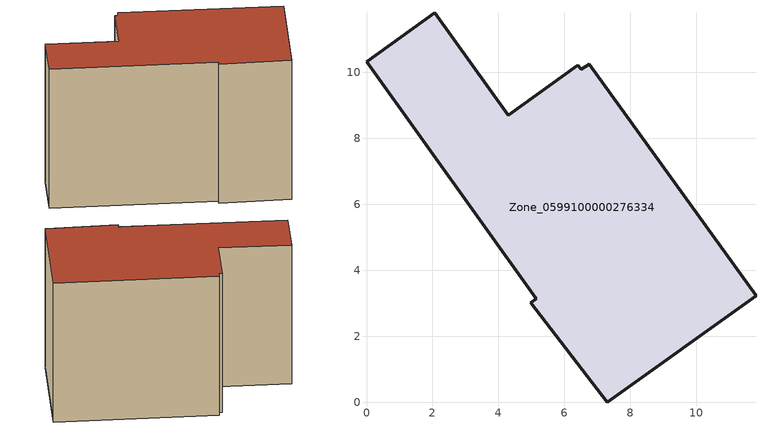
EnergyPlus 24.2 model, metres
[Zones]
Zone_0599100000276334
 floor ground (C_G): 4.98,3.02 5.15,3.14 0,10.31 2.07,11.8 4.29,8.7 6.41,10.21 6.5,10.08 6.75,10.25 11.8,3.22 7.29,0 z0
 wall outside (C_F): 5.15,3.14 4.98,3.02 7.29,0 11.8,3.22 6.75,10.25 6.5,10.08 6.41,10.21 4.29,8.7 2.07,11.8 0,10.31 5.15,3.14 z0:8.39
 roof outside (C_R): 0,10.31 5.15,3.14 4.98,3.02 7.29,0 11.8,3.22 6.75,10.25 6.5,10.08 6.41,10.21 4.29,8.7 2.07,11.8 z8.39
[BUILDING]
Pand.0599100000276334: North Axis=0; Terrain=City; Loads Convergence Tolerance Value=0.04; Temperature Convergence Tolerance Value=0.4; Solar Distribution=FullExterior; Maximum Number of Warmup Days=25; Minimum Number of Warmup Days=1
[Site:Location]
Rotterdam.The.Hague.AP_ZH_NLD Design_Conditions: Latitude=51.96; Longitude=4.45; Time Zone=1; Elevation=-4.5
[SITE:GROUNDTEMPERATURE:BUILDINGSURFACE]
18, 18, 18, 18, 18, 18, 18, 18, 18, 18, 18, 18
[MATERIAL] Thermal Absorptance=0.9; Solar Absorptance=0.7; Visible Absorptance=0.7
Name | Roughness | Thickness | Conductivity | Density | Specific Heat
G.TI.1975-1991 | MediumSmooth | 0.15 | 0.288461 | 540 | 1210
F.TI.1975-1991 | Rough | 0.3 | 0.230769 | 1920 | 840
R.TI.1975-1991 | MediumRough | 0.2 | 0.153846 | 1500 | 1000
[CONSTRUCTION]
C_G: G.TI.1975-1991
C_F: F.TI.1975-1991
C_R: R.TI.1975-1991
[ZONE]
Zone_0599100000276334: Type=1; Multiplier=1; Ceiling Height=Autocalculate; Volume=Autocalculate; Floor Area=autocalculate; Part of Total Floor Area=Yes
[ZONEINFILTRATION:DESIGNFLOWRATE]
Infil_Zone_0599100000276334: Zone or ZoneList or Space or SpaceList=Zone_0599100000276334; Schedule=AlwaysOn; Design Flow Rate Calculation Method=Flow/Area; Flow Rate per Floor Area=0.003; Constant Term Coefficient=1; Temperature Term Coefficient=0; Velocity Term Coefficient=0; Velocity Squared Term Coefficient=0
[HVACTEMPLATE:ZONE:IDEALLOADSAIRSYSTEM]
Zone_0599100000276334: Maximum Heating Supply Air Temperature=50; Minimum Cooling Supply Air Temperature=13; Maximum Heating Supply Air Humidity Ratio=0.0156; Minimum Cooling Supply Air Humidity Ratio=0.0077; Heating Limit=NoLimit; Cooling Limit=NoLimit; Dehumidification Control Type=ConstantSensibleHeatRatio; Cooling Sensible Heat Ratio=0.7; Dehumidification Setpoint=60; Humidification Control Type=None; Humidification Setpoint=30; Outdoor Air Method=None; Outdoor Air Flow Rate per Person=0.00944; Outdoor Air Flow Rate per Zone Floor Area=0; Outdoor Air Flow Rate per Zone=0; Demand Controlled Ventilation Type=None; Outdoor Air Economizer Type=NoEconomizer; Heat Recovery Type=None; Sensible Heat Recovery Effectiveness=0.7; Latent Heat Recovery Effectiveness=0.65
[ZONECONTROL:THERMOSTAT]
ThermostatControl_Zone_0599100000276334: Zone or ZoneList=Zone_0599100000276334; Control Type Schedule=DualSetpointControlType; Control 1=Thermostat_Zone_0599100000276334; Temperature Difference Between Cutout And Setpoint=0
[THERMOSTATSETPOINT:DUALSETPOINT]
Thermostat_Zone_0599100000276334: Heating Setpoint Temperature Schedule=HeatingSetpoint_Zone_0599100000276334; Cooling Setpoint Temperature Schedule=CoolingSetpoint_Zone_0599100000276334
[SCHEDULE:COMPACT]
HeatingSetpoint_Zone_0599100000276334: Through: 12/31, For: AllDays, Until: 24:00, 21
CoolingSetpoint_Zone_0599100000276334: Through: 12/31, For: AllDays, Until: 24:00, 24
DualSetpointControlType: Through: 12/31, For: AllDays, Until: 24:00, 4
AlwaysOn: Through: 12/31, For: AllDays, Until: 24:00, 1
